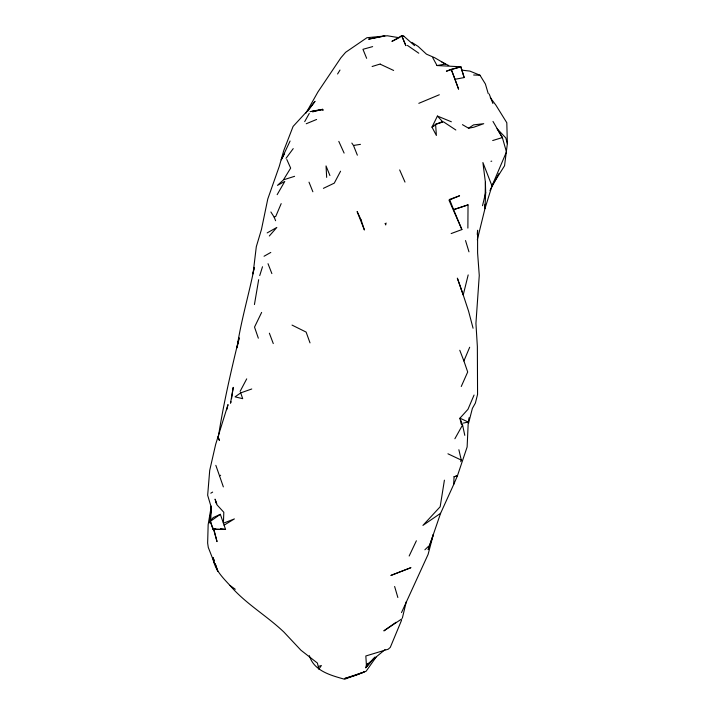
<?xml version="1.0" encoding="UTF-8"?>
<svg xmlns="http://www.w3.org/2000/svg" width="715" height="715" viewBox="0 0 715 715"><rect width="100%" height="100%" fill="white"/><g stroke="black" fill="none" stroke-linecap="round" stroke-linejoin="round"><path stroke-width="1.07" d="M210.88 519.823L210.925 506.229L207.663 495.263L209.709 470.407L215.653 444.39L228.014 404.601L226.753 409.704M467.878 228.103L468.03 204.883L453.623 209.629L449.529 199.44L459.575 195.776L449.958 199.78M485.02 204.302L484.94 208.709L477.307 239.838M485.136 197.697L485.396 182.28L482.902 162.528L491.983 185.918L484.94 208.709L485.682 192.523L485.396 182.28M433.281 534.516L428.16 549.638L440.601 513.299L453.676 484.529L454.061 476.717L457.421 475.815L467.127 446.991L468.253 422.056L469.085 417.712M477.236 234.448L477.593 230.257L477.602 252.949L479.265 275.463L475.931 323.359L477.361 346.534L477.566 394.403L475.377 403.081L472.383 408.39L468.522 423.414M218.129 438.438C223.205 404.636 231.043 371.192 239.087 337.927M211.3 506.631L209.593 522.933L211.336 508.07M490.267 97.606L495.933 105.221L506.81 122.748L507.355 143.697L504.549 165.773L491.777 186.07M231.553 398.702L233.233 387.36L230.489 403.206L231.097 401.794M444.408 480.167L440.163 506.765L422.923 525.4L440.601 513.299M211.291 506.113L208.154 524.712L207.645 543.069L208.288 547.449L214.929 564.358M254.433 304.563L258.669 279.681M254.236 267.446L253.03 273.908L256.31 246.675L261.449 229.497L267.785 198.958L279.297 166.282L283.712 150.677L293.096 126.421L307.539 110.754L315.038 101.324L307.441 111.513M254.183 267.437L252.574 275.767C247.381 299.817 240.571 323.484 236.996 347.848L239.176 338.177M482.518 205.723L485.682 192.523M402.402 617.876L406.326 601.637M468.182 274.918L463.222 294.946L468.548 311.079L473.071 328.23M373.766 658.479L365.723 667.747L366.402 665.066L365.83 655.977L388.209 649.211L390.283 647.388L401.562 620.254M433.344 534.561L428.088 554.429L401.499 612.612M259.733 275.57L262.503 266.758M460.737 461.684L461.273 460.085L458.869 449.717M491.983 185.918L506.461 151.92L502.368 137.557L492.984 121.434M461.247 386.502L467.699 371.997L463.901 360.959L469.683 347.24M281.183 203.632L275.776 216.341L274.176 217.146L270.878 211.971M284.606 153.654L281.236 159.829L290.084 141.025M474.063 395.046L467.968 409.32L459.959 418.177L461.139 423.888L462.569 424.978L464.786 435.346M453.676 484.529L457.421 475.815L454.061 476.717M409.159 556.011L416.38 540.772M261.636 312.41L254.522 327.104L258.338 338.186M437.41 116.053L431.994 127.163L436.391 135.457L435.596 124.321L442.576 121.648L437.41 116.053L451.371 121.782M340.572 171.207L334.28 183.138L323.394 188.349M240.115 391.382L246.711 378.861M489.945 190.467L498.972 173.459M304.697 121.63L309.282 113.417M454.883 438.742L462.569 424.978L459.959 418.177L468.253 422.056L463.329 423.092M277.161 194.668L284.767 181.458L277.474 185.373L283.551 179.822L294.607 176.31M306.002 113.086L317.916 91.976L340.894 57.799L345.631 52.302L366.956 37.707L387.324 35.768L398.166 37.555M283.9 179.125L290.656 168.114L286.804 159.472M337.569 73.994L339.991 70.061M376.108 657.085L366.134 671.224L356.15 675.166L344.889 678.428L364.141 672.002L344.594 679.25C330.965 675.371 313.992 671.081 309.327 655.619M449.529 199.44L448.993 200.182L461.89 229.569L451.156 233.564M286.036 158.319L293.221 148.622M365.723 667.747L374.767 657.094M269.314 235.995L276.821 227.45L267.16 232.902M367.93 663.475L366.402 665.066L385.045 649.604M424.889 549.79L428.723 546.108M399.256 37.725L401.723 35.75L403.778 36.143L414.575 45.626M396.038 622.282L383.848 630.88L402.018 618.743M220.345 514.317L210.362 521.324L213.043 529.261L225.574 529.466L220.345 514.317L213.168 517.589L210.362 521.324L213.124 529.359L215.716 528.653M468.566 128.208L473.553 124.893L483.733 123.686L473.768 127.234L468.566 128.208L462.444 124.651M224.09 525.185L234.395 518.911L223.42 523.219L223.804 512.271L217.065 504.933L215.063 499.133L216.189 502.529M210.791 493.189L212.65 492.099M401.723 35.75L405.834 45.608L401.723 35.75L391.9 41.39L398.335 38.19M264.05 256.247L270.797 252.44M433.925 126.162L431.994 127.163L435.596 124.321L443.479 121.827L455.839 129.996M440.655 122.649L442.576 121.648M240.705 392.893L235.056 396.852L242.698 398.675L240.705 392.893L251.752 388.978M418.811 103.335L439.323 94.755M306.243 123.749L316.602 119.468M223.348 486.888L219.487 475.725L220.64 475.269M385.233 223.554L385.751 224.778L385.233 223.554L386.323 223.143M464.169 77.569L460.737 66.772L446.392 71.187L451.549 69.167L460.952 66.897L464.169 77.569L455.026 79.294L451.478 69.998L458.601 89.205L455.026 79.294M468.03 204.883L453.623 209.629L461.89 229.569M318.532 666.425L321.393 665.504L318.845 669.213L317.433 663.091L300.935 650.221L283.989 632.149C266.677 615.606 245.683 603.8 229.962 585.424C222.472 577.354 214.375 569.346 212.954 557.834M372.113 66.504L380.246 64.001M492.689 140.542L502.368 137.557L497.05 128.709L505.782 137.888L507.355 143.697M372.649 46.609L362.952 49.308L366.643 58.326M312.616 111.889L322.581 109.323L322.974 110.164L322.581 109.323L312.08 111.218M490.964 161.295L491.75 161.152M432.754 57.701L437.017 65.548L445.454 64.037L434.863 57.817L426.444 54.152L418.114 46.404L411.822 42.373M310.042 111.656L322.59 109.627M351.834 143.072L353.487 145.467L360.449 144.35M402.179 36.313L403.778 36.143M213.088 529.252L225.574 529.466M473.625 75.004L479.971 75.218L485.396 83.995L488.229 93.611M437.017 65.548L460.737 66.772M462.391 70.213L469.871 71.098L479.971 75.218M220.506 528.707L224.564 529.315M380.308 64.225L393.643 70.454M447.939 453.793L461.273 460.085M441.915 62.142L448.806 65.557M292.033 325.093L306.118 332.082L310.015 342.887M407.416 45.394L418.776 53.214M229.962 585.424L235.28 589.276M216.69 503.762L216.118 502.654L216.475 503.378M344.112 153.09L338.803 141.391M399.658 169.929L404.994 182.084M274.176 217.146L275.615 220.712M329.919 175.55L326.04 165.925L326.666 177.383M309.005 182.155L312.875 191.772M353.487 145.467L357.357 155.182M489.185 93.996L492.894 103.478M268.018 263.692L271.87 273.604M459.781 350.27L463.901 360.959M269.367 333.19L273.273 343.575M215.832 465.34L219.487 475.725M214.178 560.775L213.15 557.78L214.16 560.766M465.528 240.553L468.969 251.832M394.626 586.488L397.853 597.508M213.222 528.126L217.029 541.621L213.848 529.163M218.066 437.017L219.451 440.476L218.066 437.017M410.794 567.719L391.042 575.378L410.794 567.719M378.065 37.189L368.609 39.155L384.876 35.92L378.065 37.189M361.084 219.88L357.125 211.569L364.4 229.998L361.084 219.88M461.157 289.003L457.341 278.126L463.222 294.946L461.157 289.003M216.591 567.764L215.215 563.769L217.807 571.428L216.591 567.764"/></g></svg>
